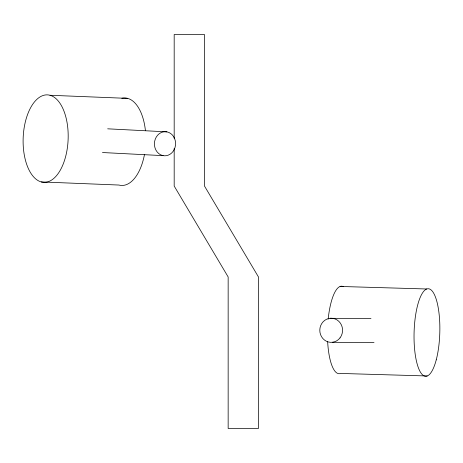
<?xml version="1.0" encoding="UTF-8"?>
<svg xmlns="http://www.w3.org/2000/svg" width="463" height="463" viewBox="0 0 463 463"><rect width="100%" height="100%" fill="white"/><g stroke="black" fill="none" stroke-linecap="round" stroke-linejoin="round"><path stroke-width="0.69" d="M330.026 318.289L370.985 318.637M332.347 342.284L374.023 342.637M340.102 286.458L426.689 288.987M427.187 375.973L340.6 373.444A43.771 12.854 -88.3 0 1 327.654 341.775M50.004 95.268A43.771 22.49 -87.7 0 1 62.615 165.47A43.771 22.49 -87.7 0 1 24.308 155.07A43.771 22.49 -87.7 0 1 50.004 95.268L127.69 98.376M41.276 181.936L118.962 185.044A43.771 22.49 -87.7 0 0 144.433 154.7M107.676 128.818L166.888 131.857A12.061 10.58 -87.1 0 1 173.069 151.424A12.061 10.58 -87.1 0 1 155.036 147.969A12.061 10.58 -87.1 0 1 166.888 131.857M102.45 152.53L163.103 155.643M174.181 138.425L174.181 34.528L204.49 34.528L204.49 186.045L258.458 276.955L258.458 428.472L228.155 428.472L228.155 276.955L174.181 186.045L174.181 148.525M121.815 98.301A43.771 22.49 -87.7 0 1 145.428 130.67M328.174 319.129A43.771 12.854 -88.3 0 1 343.448 286.695M436.244 359.844A43.771 12.854 -88.3 0 0 430.04 289.23A43.771 12.854 -88.3 0 0 414.53 348.373A43.771 12.854 -88.3 0 0 436.244 359.844M340.016 337.892A12.061 11.384 -89.5 0 0 333.001 318.376A12.061 11.384 -89.5 0 0 320.546 334.593A12.061 11.384 -89.5 0 0 340.016 337.892"/></g></svg>
